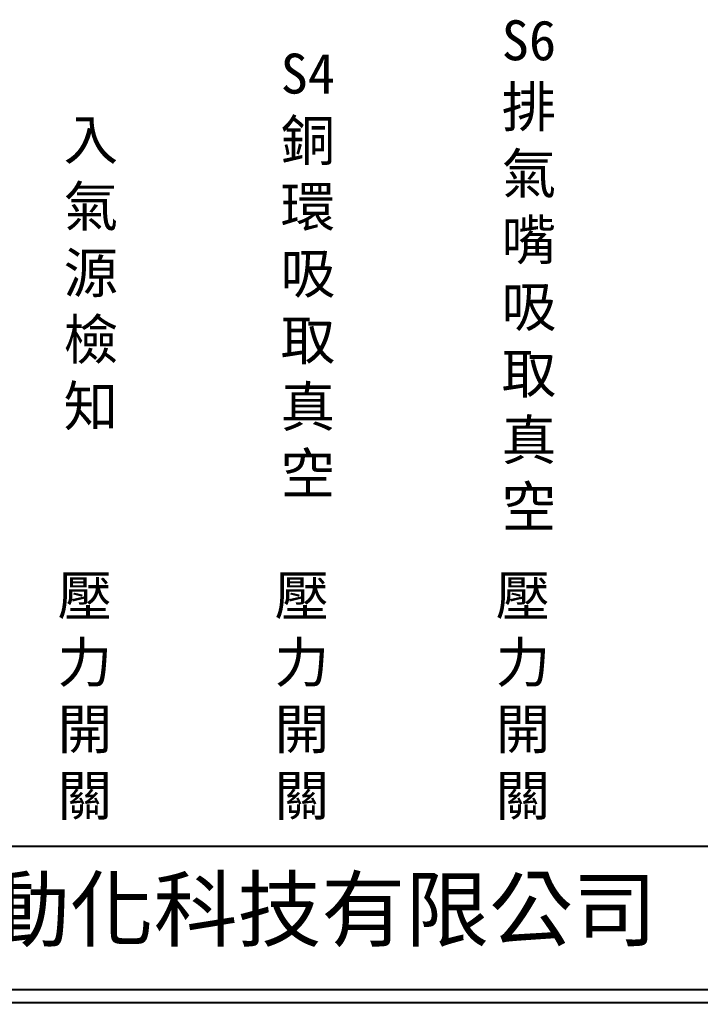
# Model space of a CAD drawing. Extents: x 325 to 612, y 3 to 207.
# Drawn here: x 391.8 to 458.2, y 3 to 98.9 of the extents above; entities that cross this region are included whole.
import ezdxf

# ---------------------------------------------------------------- set-up
doc = ezdxf.new("R2010")
doc.units = 0
doc.layers.add('圖框層', color=7, linetype='CONTINUOUS')
doc.layers.add('標尺寸層', color=3, linetype='CONTINUOUS')
doc.styles.add('CNS', font='romanc.shx', dxfattribs={"bigfont": 'chineset.shx'})
doc.styles.add('STSL', font='KAIU.TTF')

msp = doc.modelspace()

# ---------------------------------------------------------------- linework, layer by layer
at = {"layer": '圖框層', "color": 7}
for p, q in [((326.569, 18.25), (611.07, 18.25)), ((326.569, 4.25), (611.07, 4.25)), ((325.319, 3), (612.319, 3))]:
    msp.add_line(p, q, dxfattribs=at)

# ---------------------------------------------------------------- texts
at = {"layer": '圖框層', "color": 4, "style": 'STSL'}
msp.add_text('泓陞自動化科技有限公司', height=6, dxfattribs=at).set_placement((363.923, 9.076))
at = {"layer": '標尺寸層', "color": 7, "char_height": 3.9, "width": 4.96081, "attachment_point": 5, "style": 'CNS'}
for s, insert in [('{\\fDFKai-SB|b0|i0|c136|p65;S6排氣嘴吸取真空}', (441.469, 74)), ('{\\fDFKai-SB|b0|i0|c136|p65;S4銅環吸取真空}', (419.891, 74)), ('{\\fDFKai-SB|b0|i0|c136|p65;入氣源檢知}', (398.71, 74)), ('{\\fDFKai-SB|b0|i0|c136|p65;壓力開關}', (398.125, 32.72)), ('{\\fDFKai-SB|b0|i0|c136|p65;壓力開關}', (419.306, 32.72)), ('{\\fDFKai-SB|b0|i0|c136|p65;壓力開關}', (440.884, 32.72))]:
    msp.add_mtext(s, dxfattribs=dict(at, insert=insert))

doc.saveas('drawing.dxf')
